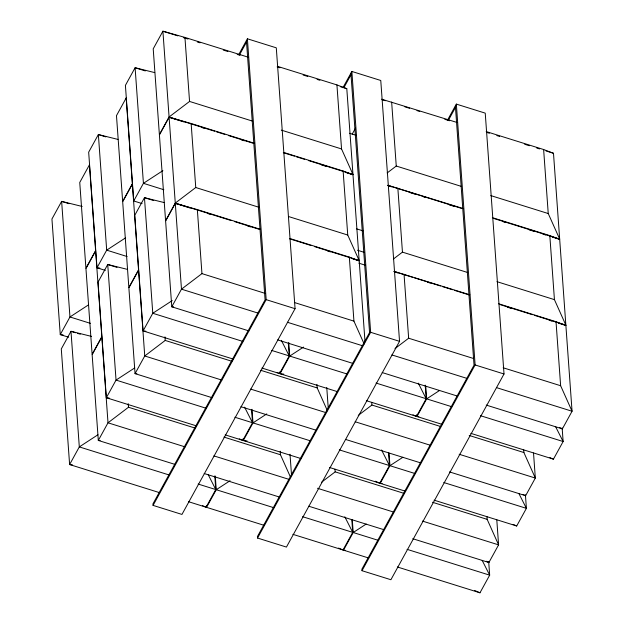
<?xml version="1.0" encoding="UTF-8"?>
<svg xmlns="http://www.w3.org/2000/svg" width="624" height="624" viewBox="0 0 624 624"><rect width="100%" height="100%" fill="white"/><g stroke="black" fill="none" stroke-linecap="round" stroke-linejoin="round"><path stroke-width="0.94" d="M142.085 203.58L133.731 200.967L143.426 183.331L162.887 170.648M238.922 54.218L247.393 38.797L276.292 47.83L295.066 308.685L181.958 514.426L153.067 505.393L152.958 503.88L265.091 299.894L246.425 40.56M239.499 54.881L246.535 42.081M342.919 87.727L351.866 71.456L380.765 80.48L399.539 341.336L286.432 547.076L257.54 538.044L257.431 536.531L369.564 332.553L350.899 73.219M343.972 87.532L351.008 74.732M352.225 134.121L355.508 128.146M153.067 505.393L266.175 299.653L247.393 38.797M188.44 501.68L206.076 507.195L215.771 489.559L214.789 475.956M225.17 434.866L242.806 440.38L252.502 422.744L251.597 410.116M261.901 368.043L279.544 373.558L289.24 355.922L288.327 343.294M264.116 525.338L206.56 507.343L216.255 489.715L230.045 480.73M447.392 120.377L456.339 104.107L485.238 113.139L504.013 373.987L390.905 579.727L362.006 570.703L361.897 569.182L474.037 365.204L455.372 105.869M448.445 120.19L455.481 107.383M257.54 538.044L370.648 332.303L351.866 71.456M292.89 534.331L343.021 549.994L352.716 532.358L351.811 519.73M329.628 467.509L379.759 483.179L389.454 465.543L388.541 452.915M366.358 400.694L416.489 416.364L426.184 398.728L425.201 385.125M368.573 557.981L343.512 550.15L353.207 532.514L366.179 524.059M405.311 491.166L380.242 483.335L389.938 465.699L402.917 457.244M362.006 570.703L475.121 364.954L456.339 104.107M412.745 538.715L488.896 562.513L498.592 544.877L496.79 519.823M449.475 471.9L525.634 495.698L535.33 478.062L533.52 453.001M486.213 405.077L562.364 428.883L572.06 411.247L565.882 325.463L556.023 321.711L498.568 303.748M397.348 566.974L479.973 592.8L489.668 575.164L488.686 561.561M434.086 500.159L516.703 525.985L526.399 508.349L525.416 494.746M470.816 433.345L553.433 459.163L563.129 441.527L562.154 427.931M252.572 121.134L189.556 101.439L169.081 116.984L159.385 134.62L153.215 48.836L162.911 31.2L184.946 37.417L247.962 57.112M258.773 207.223L195.749 187.528L175.282 203.081L165.586 220.717L159.409 134.924L169.104 117.289L191.147 123.513L254.163 143.208M264.966 293.319L201.95 273.624L181.475 289.169L171.779 306.805L248.867 330.899M231.941 361.296L165.22 340.439L144.745 355.984L135.049 373.62L212.129 397.714M387.153 172.949L396.256 166.039L461.12 186.319M195.211 428.111L128.482 407.254L108.007 422.807L98.311 440.443L175.399 464.529M393.354 259.046L402.449 252.135L467.321 272.407M395 348.59L408.65 338.224L473.515 358.496M358.262 415.405L371.912 405.038L440.489 426.473M321.532 482.227L335.182 471.861L403.759 493.295M125.338 238.001L106.688 250.154L96.993 267.79L105.347 270.395M88.608 304.816L69.958 316.969L60.263 334.604L68.617 337.217M172.24 300.589L152.779 313.271L143.083 330.907L233.126 359.05M134.698 367.934L116.041 380.094L106.345 397.73L196.396 425.872M97.96 434.756L79.31 446.909L69.615 464.545L159.658 492.687M303.514 347.092L289.723 356.078L280.028 373.714L337.584 391.7M266.776 413.907L252.993 422.893L243.298 440.528L300.854 458.515M439.647 390.421L426.676 398.876L416.98 416.512L442.042 424.351M173.597 306.836L171.779 306.805L165.61 221.021L175.305 203.385L197.34 209.602L260.356 229.297M136.867 373.659L135.049 373.62L128.872 287.836L138.567 270.2L144.745 355.984L221.824 380.078M100.129 440.474L98.311 440.443L92.141 354.658L101.837 337.022L108.007 422.807L185.094 446.893M99.832 268.109L96.993 267.79L88.67 152.186L98.366 134.55L117.975 139.417M145.915 331.235L143.083 330.907L134.761 215.311L144.456 197.675L164.057 202.535M63.094 334.924L60.263 334.604L51.94 219.008L61.636 201.373L82.173 206.466M283.811 374.143L280.028 373.714L279.887 371.771M418.868 416.731L416.98 416.512L416.84 414.57M109.184 398.05L106.345 397.73L98.03 282.126L107.726 264.49L127.327 269.357M247.073 440.957L243.298 440.528L243.157 438.586M380.242 483.335L382.13 483.545M72.446 464.864L69.615 464.545L61.292 348.941L70.988 331.305L91.525 336.406M343.512 550.15L345.4 550.368M154.705 72.595L135.104 67.735L125.408 85.371L133.731 200.967M381.545 99.169L457.439 122.585M387.738 185.266L463.64 208.681M393.939 271.354L469.833 294.77M277.618 66.386L336.929 84.919L346.796 88.67L352.966 174.455L308.389 160.524M486.174 131.563L543.629 149.526L553.488 153.278L559.666 239.062L493.724 218.455M177.77 35.841L162.911 31.2L169.081 116.984L214.586 131.212M183.339 37.588L187.98 39.039M197.27 41.941L200.054 42.814M223.275 50.068L227.916 51.519M237.206 54.421L239.99 55.294M277.142 66.901L279.926 67.774M303.147 75.028L307.788 76.479M317.078 79.388L319.862 80.254M340.291 86.642L346.796 88.67M382.606 99.863L385.39 100.737M404.898 106.837L409.539 108.287M416.972 110.604L419.757 111.478M444.834 119.317L449.475 120.767M486.626 132.374L489.411 133.247M496.837 135.572L499.629 136.438M524.698 144.277L529.347 145.727M536.773 148.052L539.557 148.925M546.062 150.953L553.488 153.278M349.549 133.255L356.047 135.283M145.314 70.925L135.104 67.735L143.426 183.331L163.847 189.719M281.299 130.112L341.539 148.941L352.966 174.455M490.776 195.585L548.239 213.541L559.666 239.062M283.819 152.474L343.13 171.015L352.989 174.767L359.167 260.551L314.59 246.62M492.367 217.659L549.822 235.615L559.689 239.366L565.859 325.151L534.284 315.284M216.45 131.789L224.804 134.402M228.517 135.564L252.665 143.107M283.312 152.685L294.458 156.172M296.314 156.749L304.676 159.362M387.855 185.359L462.15 208.58M183.963 121.937L169.104 117.289L175.282 203.081L231.005 220.49M201.607 127.452L204.399 128.326M241.543 139.932L244.327 140.806M321.415 164.9L326.056 166.351M346.492 172.731L352.989 174.767M388.807 185.96L391.591 186.833M409.235 192.348L415.74 194.376M423.166 196.7L425.95 197.566M449.171 204.828L453.812 206.279M503.038 221.66L505.822 222.534M529.043 229.788L533.684 231.239M542.974 234.14L545.758 235.014M552.256 237.05L559.689 239.366M105.791 136.874L98.366 134.55L106.688 250.154L127.109 256.534M356.429 228.797L362.918 230.825M288.428 216.497L347.74 235.03L359.167 260.551M496.977 281.674L554.432 299.637L565.859 325.151M357.419 250.216L363.917 252.252M290.012 238.571L349.323 257.104L359.19 260.855L365.017 341.819M234.718 221.653L258.866 229.203M289.513 238.781L310.869 245.458M394.048 271.456L412.628 277.259M414.484 277.836L440.489 285.964M442.346 286.549L452.556 289.739M454.42 290.324L469.279 294.965M499.925 304.543L532.428 314.707M190.164 208.026L175.305 203.385L181.475 289.169L257.634 312.975M207.808 213.541L210.592 214.414M247.744 226.028L250.528 226.894M327.608 250.988L330.4 251.862M352.685 258.827L359.19 260.855M395 272.048L397.784 272.922M427.502 282.212L430.295 283.078M507.374 307.172L512.015 308.623M549.167 320.237L551.951 321.103M558.457 323.138L565.882 325.463M358.909 263.195L365.399 265.223M153.738 200.577L144.456 197.675L152.779 313.271L242.822 341.414M69.061 203.689L61.636 201.373L69.958 316.969L90.379 323.349M294.622 302.585L353.933 321.126L364.182 344.003M503.17 367.77L560.633 385.726L572.06 411.247L496.837 387.73M266.175 299.653L295.066 308.685M370.648 332.303L399.539 341.336M475.121 364.954L504.013 373.987M117.008 267.392L107.726 264.49L116.041 380.094L206.092 408.236M287.352 322.257L362.575 345.774M391.888 354.931L467.111 378.448M277.657 339.893L352.88 363.41M382.192 372.567L457.423 396.084M271.596 350.407L289.24 355.922L281.338 340.353M347.279 374.065L289.723 356.078L288.748 342.475M376.054 383.058L426.184 398.728L418.283 383.152M451.737 406.715L426.676 398.876L425.763 386.248M480.511 415.709L563.129 441.527L555.672 426.824M260.668 370.274L317.203 387.941L327.444 410.818M469.217 435.458L523.895 452.54L535.33 478.062L459.17 454.264M75.629 332.756L70.988 331.305L79.31 446.909L169.354 475.051M77.485 333.341L80.27 334.207M250.614 389.08L325.845 412.589M355.157 421.754L430.381 445.263M240.919 406.715L316.15 430.225M345.462 439.39L420.685 462.899M234.866 417.23L252.502 422.744L244.6 407.168M310.549 440.879L252.993 422.893L252.01 409.297M339.323 449.873L389.454 465.543L381.553 449.974M414.999 473.53L389.938 465.699L389.033 453.071M443.781 482.524L526.399 508.349L518.934 493.639M223.938 437.089L280.465 454.756L290.316 476.759M432.487 502.273L487.165 519.363L498.592 544.877L422.44 521.079M213.884 455.894L289.107 479.404M317.491 488.28L393.65 512.078M204.188 473.53L279.412 497.039M308.724 506.204L383.955 529.714M198.128 484.045L215.771 489.559L208.307 474.848M273.811 507.702L216.255 489.715L215.28 476.112M302.585 516.695L352.716 532.358L344.815 516.789M378.269 540.345L353.207 532.514L352.295 519.886M407.043 549.338L489.668 575.164L482.204 560.453M549.869 457.61L553.433 459.163M412.924 414.812L416.489 416.364M276.869 372.395L279.544 373.558M513.139 524.433L516.703 525.985M375.297 481.237L379.759 483.179M239.242 438.828L242.806 440.38M474.622 590.468L479.973 592.8M338.567 548.059L343.021 549.994M202.504 505.643L206.076 507.195M559.744 427.612L562.364 428.883M523.006 494.426L525.634 495.698M486.275 561.241L488.896 562.513M543.629 149.526L548.239 213.541M549.822 235.615L554.432 299.637M556.023 321.711L560.633 385.726M523.708 449.865L523.895 452.54M486.97 516.68L487.165 519.363M391.646 102.024L396.256 166.039M397.839 188.113L402.449 252.135M404.04 274.209L408.65 338.224M371.717 402.363L371.912 405.038M336.929 84.919L341.539 148.941M343.13 171.015L347.74 235.03M349.323 257.104L353.933 321.126M334.987 469.178L335.182 471.861M326.758 387.434L328.279 408.642M316.945 384.368L317.203 387.941M290.02 454.256L291.548 475.457M280.207 451.183L280.465 454.756M184.946 37.417L189.556 101.439M191.147 123.513L195.749 187.528M197.34 209.602L201.95 273.624M206.419 505.401L206.56 507.343M164.962 336.866L165.22 340.439M128.224 403.681L128.482 407.254M89.443 164.837L79.747 182.473L85.917 268.258L95.612 250.622L89.443 164.837M126.173 98.015L116.477 115.651L122.655 201.435L132.35 183.799L126.173 98.015M95.636 250.926L85.94 268.562L92.118 354.346L101.813 336.71L95.636 250.926M132.374 184.111L122.678 201.747L128.848 287.531L138.544 269.896L132.374 184.111"/></g></svg>
